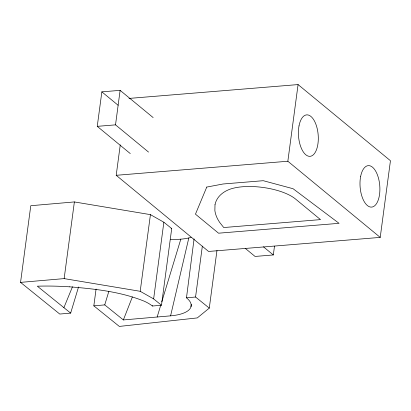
<?xml version="1.0" encoding="UTF-8"?>
<svg xmlns="http://www.w3.org/2000/svg" width="411" height="411" viewBox="0 0 411 411"><rect width="100%" height="100%" fill="white"/><g stroke="black" fill="none" stroke-linecap="round" stroke-linejoin="round"><path stroke-width="0.62" d="M78.527 286.986L70.656 313.105L59.759 314.05L20.55 282.383L30.779 205.711L74.376 201.935L150.431 214.634L163.866 222.233L171.706 228.567L161.477 305.239L152.394 306.025L152.466 305.43M96.076 289.067L93.836 305.841L104.738 304.895L123.362 319.938L170.586 315.848A39.518 14.549 7.6 0 0 186.476 297.816L194.074 238.904M20.55 282.383L64.142 278.607L74.376 201.935M130.287 153.586L97.253 126.352L101.856 91.853L120.12 90.358L153.154 117.587M148.551 152.091L115.517 124.857L120.12 90.358M128.982 98.424L298.073 84.579L390.45 160.727L380.221 237.399L208.577 251.455L116.2 175.307L120.259 144.888M161.477 305.239L153.637 298.905L140.202 291.301L150.431 214.634M153.637 298.905L163.866 222.233M190.992 306.719L191.305 304.356M93.836 305.841L119.324 326.421L197.285 317.919L209.281 308.111L195.559 297.025L202.351 246.112M209.281 308.111L216.972 250.448M245.203 248.316L255.061 256.443L273.32 254.948L274.497 246.168M380.221 237.399L287.844 161.246L298.073 84.579M170.586 315.848L188.819 237.959M108.884 291.224L104.738 304.895M157.156 317.009L160.67 305.455M161.78 301.808L180.814 239.176M123.362 319.938L132.378 296.922M63.9 307.649L72.485 286.744M171.14 228.619L171.706 228.567M186.476 297.816L195.559 297.025M97.253 126.352L115.517 124.857M116.2 175.307L287.844 161.246M69.726 286.816C94.967 288.912 120.772 291.666 144.425 301.278A39.518 14.549 7.6 0 1 152.394 306.025M64.142 278.607L140.202 291.301M70.656 313.105L37.329 286.19A137.033 50.445 7.6 0 1 69.736 286.842M101.856 91.853L118.127 105.262M263.461 246.821L273.32 254.948M191.12 237.358A39.518 14.549 7.6 0 1 170.627 239.418M215.004 204.74L214.871 210.504A144.122 53.055 7.6 0 0 217.815 219.356L219.515 222.202L223.733 227.54L320.508 219.613L295.488 198.991A39.523 14.549 7.6 0 0 227.869 190.082C221.714 192.738 216.227 197.922 215.004 204.74M206.759 187.072L195.456 214.162L218.549 233.196L339.065 223.327L293.074 188.726L263.266 180.701L223.096 183.989L206.759 187.072M360.601 176.653A20.797 9.843 85.3 0 0 371.611 207.103A20.797 9.843 85.3 0 0 377.606 175.358A20.797 9.843 85.3 0 0 360.601 176.653M299.018 125.884A20.797 9.843 85.3 0 0 310.028 156.334A20.797 9.843 85.3 0 0 316.018 124.59A20.797 9.843 85.3 0 0 299.018 125.884"/></g></svg>
